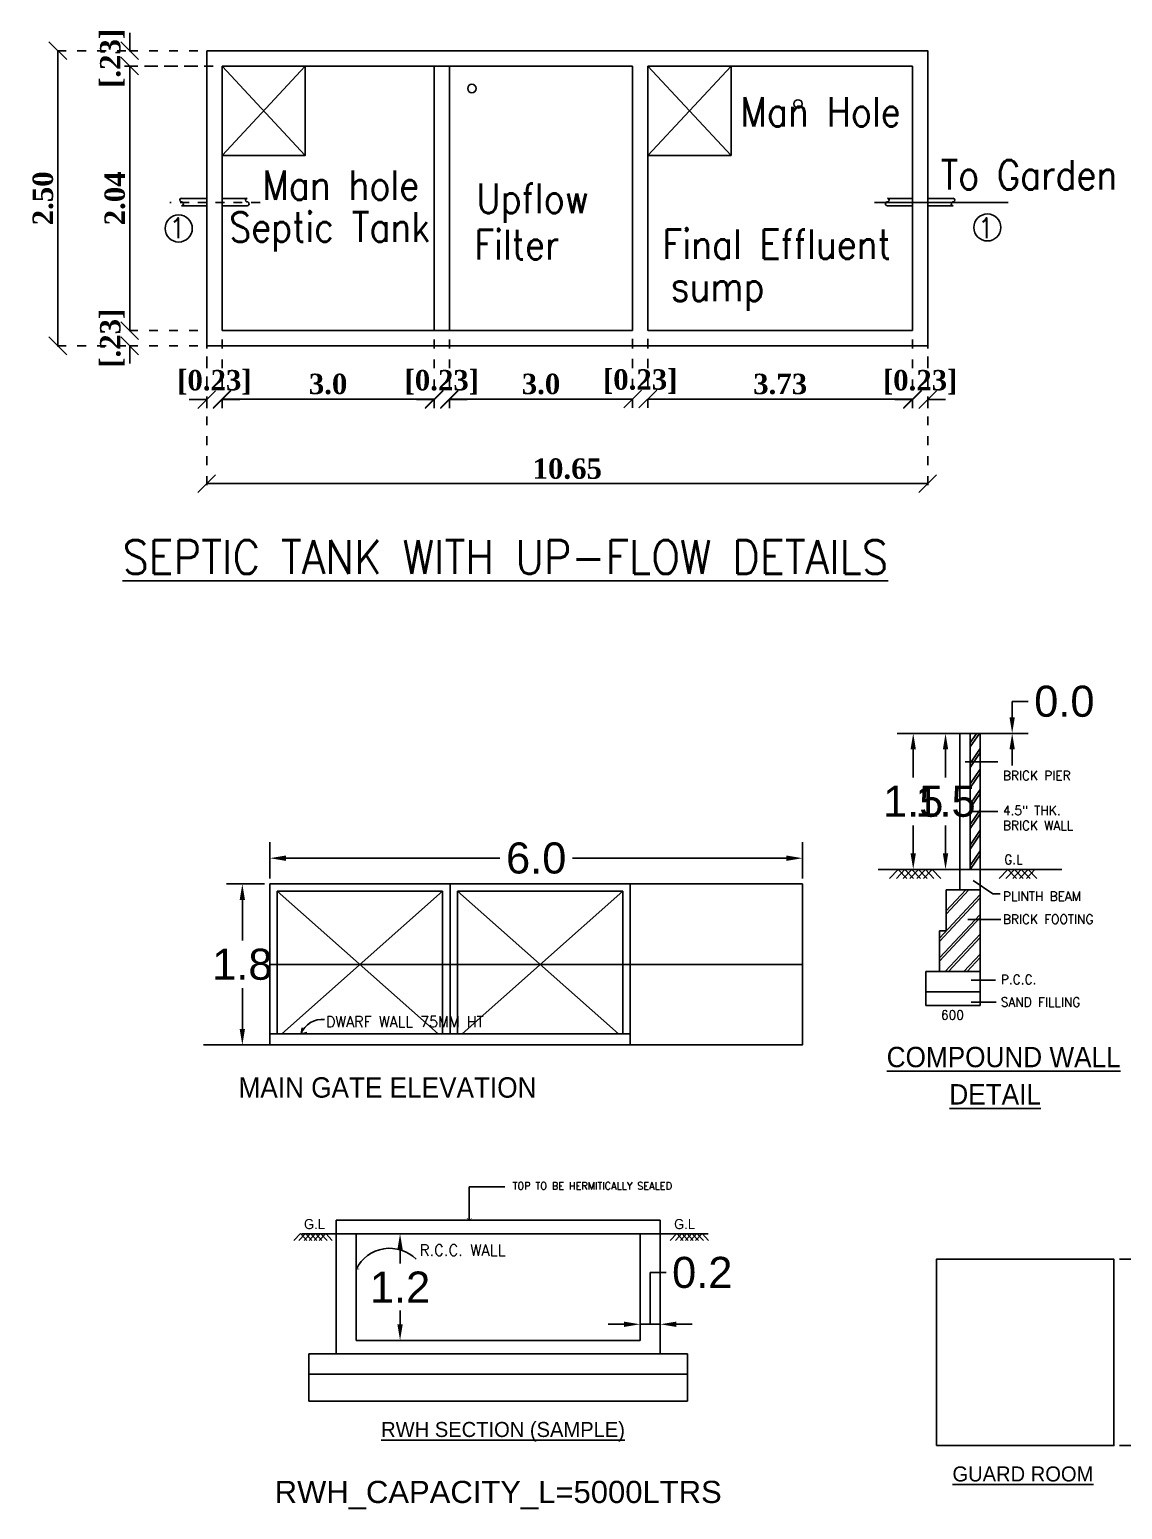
# Model space of a CAD drawing. Header units: metres. Extents: x 531 to 643, y 168 to 255.
# Drawn here: x 574.01 to 586.32, y 168.71 to 185.38 of the extents above; entities that cross this region are included whole.
import ezdxf

# ---------------------------------------------------------------- set-up
doc = ezdxf.new("R2010")
doc.units = ezdxf.units.M
doc.linetypes.add('DASHDOTX2', pattern=[2, 1, -0.5, 0, -0.5])
doc.linetypes.add('DOT2', pattern=[0.125, 0, -0.125])
for name, color, linetype in [('COMPOUNDWALL', 58, 'Continuous'), ('DETAIL', 4, 'Continuous'), ('DIM', 41, 'Continuous'), ('ED', 30, 'Continuous'), ('FURN', 35, 'Continuous'), ('GUARD_ROOM', 2, 'Continuous'), ('MAIN_GATE', 57, 'Continuous'), ('RWH', 130, 'Continuous'), ('SEPTIC_TANK', 146, 'Continuous'), ('TE', 7, 'Continuous'), ('TEXT', 4, 'Continuous'), ('WAL', 1, 'Continuous'), ('WALL', 125, 'Continuous'), ('WIN', 8, 'Continuous')]:
    doc.layers.add(name, color=color, linetype=linetype)
doc.styles.add('RomanS', font='romans.shx')
doc.styles.get("Standard").update_dxf_attribs({"font": 'arial.ttf', "height": 0.35})
doc.styles.add('style1', font='timesbd.ttf', dxfattribs={"height": 0.23})
doc.styles.add('T', font='ROMI____.pfb', dxfattribs={"width": 1.2, "height": 24})
doc.styles.add('T1', font='ROMANS.shx', dxfattribs={"width": 0.96, "height": 4})
doc.styles.add('UATEXT', font='GOTHIC.TTF')
doc.dimstyles.new('main dim', dxfattribs={"dimtxt": 0.15, "dimasz": 0.12, "dimexe": 0.1, "dimexo": 0.1, "dimgap": 0.05, "dimtad": 1, "dimzin": 3, "dimdsep": 46, "dimtxsty": 'style1', "dimblk": 'OBLIQUE', "dimcen": 0.125, "dimclrd": 8, "dimclre": 8, "dimclrt": 7, "dimadec": 0, "dimazin": 0, "dimtfac": 0.8, "dimtix": 1, "dimtofl": 0, "dimtmove": 2, "dimatfit": 0, "dimfxl": 0, "dimtolj": 1, "dimtzin": 0, "dimarcsym": 0})
doc.dimstyles.get("Standard").update_dxf_attribs({"dimtxt": 0.18, "dimasz": 0.18, "dimexe": 0.18, "dimexo": 0.0625, "dimgap": 0.09, "dimtad": 0, "dimtih": 1, "dimtoh": 1, "dimdec": 1, "dimzin": 0, "dimdsep": 46, "dimtxsty": 'Standard', "dimcen": 0.09, "dimadec": 0, "dimazin": 0, "dimtfac": 1, "dimtdec": 1, "dimtofl": 0, "dimtmove": 0, "dimatfit": 3, "dimfxl": 0, "dimtolj": 1, "dimtzin": 0, "dimarcsym": 0})

# ---------------------------------------------------------------- blocks, each defined once
blk = doc.blocks.new('_Oblique')
at = {"color": 0, "linetype": 'ByBlock', "lineweight": -2}
blk.add_line((-0.5, -0.5), (0.5, 0.5), dxfattribs=at)
blk = doc.blocks.new('*D100')
at = {"color": 8, "linetype": 'DOT2', "lineweight": -2}
for p, q in [((576.008, 182.149), (576.008, 180.166)), ((584.132, 182.149), (584.132, 180.166))]:
    blk.add_line(p, q, dxfattribs=at)
at = {"color": 8, "lineweight": -2}
blk.add_line((576.008, 180.266), (584.132, 180.266), dxfattribs=at)
at = {"layer": 'Defpoints', "color": 0}
for p in [(576.008, 182.249), (584.132, 182.249), (584.132, 180.266)]:
    blk.add_point(p, dxfattribs=at)
at = {"color": 8, "lineweight": -2, "xscale": 0.2, "yscale": 0.2, "zscale": 0.2, "rotation": 180}
blk.add_blockref('_Oblique', (576.008, 180.266), dxfattribs=at)
at = {"color": 8, "lineweight": -2, "xscale": 0.2, "yscale": 0.2, "zscale": 0.2}
blk.add_blockref('_Oblique', (584.132, 180.266), dxfattribs=at)
at = {"color": 7, "lineweight": 25, "insert": (580.07, 180.433), "char_height": 0.23, "attachment_point": 5, "style": 'style1'}
blk.add_mtext('\\A1;10.65', dxfattribs=at)
blk = doc.blocks.new('*D101')
at = {"color": 8, "linetype": 'DOT2', "lineweight": -2}
for p, q in [((576.008, 181.89), (576.008, 181.112)), ((576.18, 181.89), (576.18, 181.112))]:
    blk.add_line(p, q, dxfattribs=at)
at = {"color": 8, "lineweight": -2}
for p, q in [((576.008, 181.212), (575.808, 181.212)), ((576.18, 181.212), (576.38, 181.212))]:
    blk.add_line(p, q, dxfattribs=at)
at = {"layer": 'Defpoints', "color": 0}
for p in [(576.008, 181.99), (576.18, 181.99), (576.008, 181.212)]:
    blk.add_point(p, dxfattribs=at)
at = {"color": 8, "lineweight": -2, "xscale": 0.2, "yscale": 0.2, "zscale": 0.2}
blk.add_blockref('_Oblique', (576.008, 181.212), dxfattribs=at)
at = {"color": 8, "lineweight": -2, "xscale": 0.2, "yscale": 0.2, "zscale": 0.2, "rotation": 180}
blk.add_blockref('_Oblique', (576.18, 181.212), dxfattribs=at)
at = {"color": 7, "lineweight": 25, "insert": (576.094, 181.408), "char_height": 0.23, "attachment_point": 5, "style": 'style1'}
blk.add_mtext('\\A1;[0.23]', dxfattribs=at)
blk = doc.blocks.new('*D102')
at = {"color": 8, "linetype": 'DOT2', "lineweight": -2}
for p, q in [((576.18, 181.89), (576.18, 181.119)), ((578.57, 181.89), (578.57, 181.119))]:
    blk.add_line(p, q, dxfattribs=at)
at = {"color": 8, "lineweight": -2}
blk.add_line((576.18, 181.219), (578.57, 181.219), dxfattribs=at)
at = {"layer": 'Defpoints', "color": 0}
for p in [(576.18, 181.99), (578.57, 181.99), (578.57, 181.219)]:
    blk.add_point(p, dxfattribs=at)
at = {"color": 8, "lineweight": -2, "xscale": 0.2, "yscale": 0.2, "zscale": 0.2, "rotation": 180}
blk.add_blockref('_Oblique', (576.18, 181.219), dxfattribs=at)
at = {"color": 8, "lineweight": -2, "xscale": 0.2, "yscale": 0.2, "zscale": 0.2}
blk.add_blockref('_Oblique', (578.57, 181.219), dxfattribs=at)
at = {"color": 7, "lineweight": 25, "insert": (577.375, 181.387), "char_height": 0.23, "attachment_point": 5, "style": 'style1'}
blk.add_mtext('\\A1;3.0', dxfattribs=at)
blk = doc.blocks.new('*D103')
at = {"color": 8, "linetype": 'DOT2', "lineweight": -2}
for p, q in [((578.742, 181.89), (578.742, 181.119)), ((580.806, 181.89), (580.806, 181.119))]:
    blk.add_line(p, q, dxfattribs=at)
at = {"color": 8, "lineweight": -2}
blk.add_line((578.742, 181.219), (580.806, 181.219), dxfattribs=at)
at = {"layer": 'Defpoints', "color": 0}
for p in [(578.742, 181.99), (580.806, 181.99), (580.806, 181.219)]:
    blk.add_point(p, dxfattribs=at)
at = {"color": 8, "lineweight": -2, "xscale": 0.2, "yscale": 0.2, "zscale": 0.2, "rotation": 180}
blk.add_blockref('_Oblique', (578.742, 181.219), dxfattribs=at)
at = {"color": 8, "lineweight": -2, "xscale": 0.2, "yscale": 0.2, "zscale": 0.2}
blk.add_blockref('_Oblique', (580.806, 181.219), dxfattribs=at)
at = {"color": 7, "lineweight": 25, "insert": (579.774, 181.387), "char_height": 0.23, "attachment_point": 5, "style": 'style1'}
blk.add_mtext('\\A1;3.0', dxfattribs=at)
blk = doc.blocks.new('*D104')
at = {"color": 8, "linetype": 'DOT2', "lineweight": -2}
for p, q in [((580.978, 181.89), (580.978, 181.119)), ((583.96, 181.89), (583.96, 181.119))]:
    blk.add_line(p, q, dxfattribs=at)
at = {"color": 8, "lineweight": -2}
blk.add_line((580.978, 181.219), (583.96, 181.219), dxfattribs=at)
at = {"layer": 'Defpoints', "color": 0}
for p in [(580.978, 181.99), (583.96, 181.99), (583.96, 181.219)]:
    blk.add_point(p, dxfattribs=at)
at = {"color": 8, "lineweight": -2, "xscale": 0.2, "yscale": 0.2, "zscale": 0.2, "rotation": 180}
blk.add_blockref('_Oblique', (580.978, 181.219), dxfattribs=at)
at = {"color": 8, "lineweight": -2, "xscale": 0.2, "yscale": 0.2, "zscale": 0.2}
blk.add_blockref('_Oblique', (583.96, 181.219), dxfattribs=at)
at = {"color": 7, "lineweight": 25, "insert": (582.469, 181.387), "char_height": 0.23, "attachment_point": 5, "style": 'style1'}
blk.add_mtext('\\A1;3.73', dxfattribs=at)
blk = doc.blocks.new('*D105')
at = {"color": 8, "lineweight": -2}
for p, q in [((575.14, 181.99), (575.14, 182.19)), ((575.14, 181.818), (575.14, 181.618))]:
    blk.add_line(p, q, dxfattribs=at)
at = {"color": 8, "linetype": 'DOT2', "lineweight": -2}
for p, q in [((575.908, 181.99), (575.04, 181.99)), ((575.908, 181.818), (575.04, 181.818))]:
    blk.add_line(p, q, dxfattribs=at)
at = {"layer": 'Defpoints', "color": 0}
for p in [(575.14, 181.99), (576.008, 181.99), (576.008, 181.818)]:
    blk.add_point(p, dxfattribs=at)
at = {"color": 8, "lineweight": -2, "xscale": 0.2, "yscale": 0.2, "zscale": 0.2}
for p, rotation in [((575.14, 181.99), 270), ((575.14, 181.818), 90)]:
    blk.add_blockref('_Oblique', p, dxfattribs=dict(at, rotation=rotation))
at = {"color": 7, "lineweight": 25, "insert": (574.944, 181.904), "char_height": 0.23, "attachment_point": 5, "rotation": 90, "style": 'style1'}
blk.add_mtext('\\A1;[.23]', dxfattribs=at)
blk = doc.blocks.new('*D106')
at = {"color": 8, "linetype": 'DOT2', "lineweight": -2}
for p, q in [((576.08, 184.971), (575.04, 184.971)), ((575.908, 181.99), (575.04, 181.99))]:
    blk.add_line(p, q, dxfattribs=at)
at = {"color": 8, "lineweight": -2}
blk.add_line((575.14, 181.99), (575.14, 184.971), dxfattribs=at)
at = {"layer": 'Defpoints', "color": 0}
for p in [(575.14, 184.971), (576.18, 184.971), (576.008, 181.99)]:
    blk.add_point(p, dxfattribs=at)
at = {"color": 8, "lineweight": -2, "xscale": 0.2, "yscale": 0.2, "zscale": 0.2}
for p, rotation in [((575.14, 184.971), 90), ((575.14, 181.99), 270)]:
    blk.add_blockref('_Oblique', p, dxfattribs=dict(at, rotation=rotation))
at = {"color": 7, "lineweight": 25, "insert": (574.973, 183.48), "char_height": 0.23, "attachment_point": 5, "rotation": 90, "style": 'style1'}
blk.add_mtext('\\A1;2.04', dxfattribs=at)
blk = doc.blocks.new('*D107')
at = {"color": 8, "linetype": 'DOT2', "lineweight": -2}
for p, q in [((575.098, 185.143), (574.23, 185.143)), ((575.098, 181.818), (574.23, 181.818))]:
    blk.add_line(p, q, dxfattribs=at)
at = {"color": 8, "lineweight": -2}
blk.add_line((574.33, 181.818), (574.33, 185.143), dxfattribs=at)
at = {"layer": 'Defpoints', "color": 0}
for p in [(574.33, 185.143), (575.198, 185.143), (575.198, 181.818)]:
    blk.add_point(p, dxfattribs=at)
at = {"color": 8, "lineweight": -2, "xscale": 0.2, "yscale": 0.2, "zscale": 0.2}
for p, rotation in [((574.33, 185.143), 90), ((574.33, 181.818), 270)]:
    blk.add_blockref('_Oblique', p, dxfattribs=dict(at, rotation=rotation))
at = {"color": 7, "lineweight": 25, "insert": (574.163, 183.48), "char_height": 0.23, "attachment_point": 5, "rotation": 90, "style": 'style1'}
blk.add_mtext('\\A1;2.50', dxfattribs=at)
blk = doc.blocks.new('*D108')
at = {"color": 8, "linetype": 'DOT2', "lineweight": -2}
for p, q in [((578.57, 181.89), (578.57, 181.112)), ((578.742, 181.89), (578.742, 181.112))]:
    blk.add_line(p, q, dxfattribs=at)
at = {"color": 8, "lineweight": -2}
for p, q in [((578.57, 181.212), (578.37, 181.212)), ((578.742, 181.212), (578.942, 181.212))]:
    blk.add_line(p, q, dxfattribs=at)
at = {"layer": 'Defpoints', "color": 0}
for p in [(578.57, 181.99), (578.742, 181.99), (578.57, 181.212)]:
    blk.add_point(p, dxfattribs=at)
at = {"color": 8, "lineweight": -2, "xscale": 0.2, "yscale": 0.2, "zscale": 0.2}
blk.add_blockref('_Oblique', (578.57, 181.212), dxfattribs=at)
at = {"color": 8, "lineweight": -2, "xscale": 0.2, "yscale": 0.2, "zscale": 0.2, "rotation": 180}
blk.add_blockref('_Oblique', (578.742, 181.212), dxfattribs=at)
at = {"color": 7, "lineweight": 25, "insert": (578.656, 181.408), "char_height": 0.23, "attachment_point": 5, "style": 'style1'}
blk.add_mtext('\\A1;[0.23]', dxfattribs=at)
blk = doc.blocks.new('*D109')
at = {"color": 8, "linetype": 'DOT2', "lineweight": -2}
for p, q in [((580.806, 181.897), (580.806, 181.119)), ((580.978, 181.897), (580.978, 181.119))]:
    blk.add_line(p, q, dxfattribs=at)
at = {"color": 8, "lineweight": -2}
for p, q in [((580.806, 181.219), (580.606, 181.219)), ((580.978, 181.219), (581.178, 181.219))]:
    blk.add_line(p, q, dxfattribs=at)
at = {"layer": 'Defpoints', "color": 0}
for p in [(580.806, 181.997), (580.978, 181.997), (580.806, 181.219)]:
    blk.add_point(p, dxfattribs=at)
at = {"color": 8, "lineweight": -2, "xscale": 0.2, "yscale": 0.2, "zscale": 0.2}
blk.add_blockref('_Oblique', (580.806, 181.219), dxfattribs=at)
at = {"color": 8, "lineweight": -2, "xscale": 0.2, "yscale": 0.2, "zscale": 0.2, "rotation": 180}
blk.add_blockref('_Oblique', (580.978, 181.219), dxfattribs=at)
at = {"color": 7, "lineweight": 25, "insert": (580.892, 181.416), "char_height": 0.23, "attachment_point": 5, "style": 'style1'}
blk.add_mtext('\\A1;[0.23]', dxfattribs=at)
blk = doc.blocks.new('*D110')
at = {"color": 8, "linetype": 'DOT2', "lineweight": -2}
for p, q in [((583.96, 181.89), (583.96, 181.112)), ((584.132, 181.89), (584.132, 181.112))]:
    blk.add_line(p, q, dxfattribs=at)
at = {"color": 8, "lineweight": -2}
for p, q in [((583.96, 181.212), (583.76, 181.212)), ((584.132, 181.212), (584.332, 181.212))]:
    blk.add_line(p, q, dxfattribs=at)
at = {"layer": 'Defpoints', "color": 0}
for p in [(583.96, 181.99), (584.132, 181.99), (583.96, 181.212)]:
    blk.add_point(p, dxfattribs=at)
at = {"color": 8, "lineweight": -2, "xscale": 0.2, "yscale": 0.2, "zscale": 0.2}
blk.add_blockref('_Oblique', (583.96, 181.212), dxfattribs=at)
at = {"color": 8, "lineweight": -2, "xscale": 0.2, "yscale": 0.2, "zscale": 0.2, "rotation": 180}
blk.add_blockref('_Oblique', (584.132, 181.212), dxfattribs=at)
at = {"color": 7, "lineweight": 25, "insert": (584.046, 181.408), "char_height": 0.23, "attachment_point": 5, "style": 'style1'}
blk.add_mtext('\\A1;[0.23]', dxfattribs=at)
blk = doc.blocks.new('*D111')
at = {"color": 8, "lineweight": -2}
for p, q in [((575.14, 185.143), (575.14, 185.343)), ((575.14, 184.971), (575.14, 184.771))]:
    blk.add_line(p, q, dxfattribs=at)
at = {"color": 8, "linetype": 'DOT2', "lineweight": -2}
for p, q in [((575.908, 185.143), (575.04, 185.143)), ((575.908, 184.971), (575.04, 184.971))]:
    blk.add_line(p, q, dxfattribs=at)
at = {"layer": 'Defpoints', "color": 0}
for p in [(575.14, 185.143), (576.008, 185.143), (576.008, 184.971)]:
    blk.add_point(p, dxfattribs=at)
at = {"color": 8, "lineweight": -2, "xscale": 0.2, "yscale": 0.2, "zscale": 0.2}
for p, rotation in [((575.14, 185.143), 270), ((575.14, 184.971), 90)]:
    blk.add_blockref('_Oblique', p, dxfattribs=dict(at, rotation=rotation))
at = {"color": 7, "lineweight": 25, "insert": (574.944, 185.057), "char_height": 0.23, "attachment_point": 5, "rotation": 90, "style": 'style1'}
blk.add_mtext('\\A1;[.23]', dxfattribs=at)
blk = doc.blocks.new('*D92')
at = {"layer": 'COMPOUNDWALL', "color": 0, "lineweight": -2}
for p, q in [((584.545, 177.452), (584.152, 177.452)), ((584.332, 177.272), (584.332, 176.954)), ((584.332, 176.099), (584.332, 176.416)), ((584.545, 175.919), (584.152, 175.919))]:
    blk.add_line(p, q, dxfattribs=at)
at = {"layer": 'COMPOUNDWALL', "color": 0}
for points in [[(584.302, 177.272), (584.362, 177.272), (584.332, 177.452)], [(584.302, 176.099), (584.362, 176.099), (584.332, 175.919)]]:
    blk.add_solid(points, dxfattribs=at)
at = {"layer": 'Defpoints', "color": 0}
for p in [(584.332, 177.452), (584.608, 177.452), (584.608, 175.919)]:
    blk.add_point(p, dxfattribs=at)
at = {"layer": 'COMPOUNDWALL', "color": 0, "insert": (584.332, 176.685), "char_height": 0.35, "attachment_point": 5}
blk.add_mtext('\\A1;1.5', dxfattribs=at)
blk = doc.blocks.new('*D93')
at = {"layer": 'COMPOUNDWALL', "color": 0, "lineweight": -2}
for p, q in [((584.545, 177.452), (583.788, 177.452)), ((583.968, 177.272), (583.968, 176.954)), ((583.968, 176.099), (583.968, 176.416)), ((584.545, 175.919), (583.788, 175.919))]:
    blk.add_line(p, q, dxfattribs=at)
at = {"layer": 'COMPOUNDWALL', "color": 0}
for points in [[(583.938, 177.272), (583.998, 177.272), (583.968, 177.452)], [(583.938, 176.099), (583.998, 176.099), (583.968, 175.919)]]:
    blk.add_solid(points, dxfattribs=at)
at = {"layer": 'Defpoints', "color": 0}
for p in [(584.608, 177.452), (583.968, 175.919), (584.608, 175.919)]:
    blk.add_point(p, dxfattribs=at)
at = {"layer": 'COMPOUNDWALL', "color": 0, "insert": (583.968, 176.685), "char_height": 0.35, "attachment_point": 5}
blk.add_mtext('\\A1;1.5', dxfattribs=at)
blk = doc.blocks.new('*D94')
at = {"layer": 'COMPOUNDWALL', "color": 0, "lineweight": -2}
for p, q in [((585.083, 177.632), (585.083, 177.812)), ((585.083, 177.812), (585.263, 177.812)), ((584.67, 177.452), (585.263, 177.452)), ((584.67, 177.452), (585.263, 177.452)), ((585.083, 177.272), (585.083, 177.092))]:
    blk.add_line(p, q, dxfattribs=at)
at = {"layer": 'COMPOUNDWALL', "color": 0}
for points in [[(585.053, 177.632), (585.113, 177.632), (585.083, 177.452)], [(585.053, 177.272), (585.113, 177.272), (585.083, 177.452)]]:
    blk.add_solid(points, dxfattribs=at)
at = {"layer": 'Defpoints', "color": 0}
for p in [(584.608, 177.452), (584.608, 177.452), (585.083, 177.452)]:
    blk.add_point(p, dxfattribs=at)
at = {"layer": 'COMPOUNDWALL', "color": 0, "insert": (585.671, 177.812), "char_height": 0.35, "attachment_point": 5}
blk.add_mtext('\\A1;0.0', dxfattribs=at)
blk = doc.blocks.new('*D95')
at = {"layer": 'Defpoints', "color": 0}
for p in [(586.23, 171.528), (586.23, 169.428), (586.761, 169.428)]:
    blk.add_point(p, dxfattribs=at)
at = {"layer": 'GUARD_ROOM', "color": 0, "lineweight": -2}
for p, q in [((586.293, 171.528), (586.941, 171.528)), ((586.761, 171.348), (586.761, 170.744)), ((586.761, 169.608), (586.761, 170.212)), ((586.293, 169.428), (586.941, 169.428))]:
    blk.add_line(p, q, dxfattribs=at)
at = {"layer": 'GUARD_ROOM', "color": 0}
for points in [[(586.731, 171.348), (586.791, 171.348), (586.761, 171.528)], [(586.731, 169.608), (586.791, 169.608), (586.761, 169.428)]]:
    blk.add_solid(points, dxfattribs=at)
at = {"layer": 'GUARD_ROOM', "color": 0, "insert": (586.761, 170.478), "char_height": 0.35, "attachment_point": 5}
blk.add_mtext('\\A1;2.1', dxfattribs=at)
blk = doc.blocks.new('*D96')
at = {"layer": 'Defpoints', "color": 0}
for p in [(576.409, 175.756), (576.72, 175.756), (576.72, 173.942)]:
    blk.add_point(p, dxfattribs=at)
at = {"layer": 'MAIN_GATE', "color": 0, "lineweight": -2}
for p, q in [((576.657, 175.756), (576.229, 175.756)), ((576.409, 175.576), (576.409, 175.118)), ((576.409, 174.122), (576.409, 174.58)), ((576.657, 173.942), (576.229, 173.942))]:
    blk.add_line(p, q, dxfattribs=at)
at = {"layer": 'MAIN_GATE', "color": 0}
for points in [[(576.379, 175.576), (576.439, 175.576), (576.409, 175.756)], [(576.379, 174.122), (576.439, 174.122), (576.409, 173.942)]]:
    blk.add_solid(points, dxfattribs=at)
at = {"layer": 'MAIN_GATE', "color": 0, "insert": (576.409, 174.849), "char_height": 0.35, "attachment_point": 5}
blk.add_mtext('\\A1;1.8', dxfattribs=at)
blk = doc.blocks.new('*D97')
at = {"layer": 'Defpoints', "color": 0}
for p in [(582.72, 176.046), (576.72, 175.756), (582.72, 175.756)]:
    blk.add_point(p, dxfattribs=at)
at = {"layer": 'MAIN_GATE', "color": 0, "lineweight": -2}
for p, q in [((576.72, 175.819), (576.72, 176.226)), ((582.72, 175.819), (582.72, 176.226)), ((576.9, 176.046), (579.311, 176.046)), ((582.54, 176.046), (580.129, 176.046))]:
    blk.add_line(p, q, dxfattribs=at)
at = {"layer": 'MAIN_GATE', "color": 0}
for points in [[(576.9, 176.076), (576.9, 176.016), (576.72, 176.046)], [(582.54, 176.076), (582.54, 176.016), (582.72, 176.046)]]:
    blk.add_solid(points, dxfattribs=at)
at = {"layer": 'MAIN_GATE', "color": 0, "insert": (579.72, 176.046), "char_height": 0.35, "attachment_point": 5}
blk.add_mtext('\\A1;6.0', dxfattribs=at)
blk = doc.blocks.new('ARROW2')
at = {"layer": 'FURN'}
for points in [[(0, 0, 0, 1.41, 0), (-4, 4, 1.41, 1.41, 0)], [(0, 0, 0, 1.41, 0), (4, 4, 1.41, 1.41, 0)]]:
    blk.add_lwpolyline(points, format="xyseb", dxfattribs=at)
blk = doc.blocks.new('*D98')
at = {"layer": 'Defpoints', "color": 0}
for p in [(581.118, 170.795), (580.89, 170.614), (581.118, 170.614)]:
    blk.add_point(p, dxfattribs=at)
at = {"layer": 'ED', "color": 0, "lineweight": -2}
for p, q in [((581.004, 170.795), (581.004, 171.377)), ((581.004, 171.377), (581.184, 171.377)), ((580.89, 170.677), (580.89, 170.975)), ((581.118, 170.677), (581.118, 170.975)), ((580.71, 170.795), (580.53, 170.795)), ((580.89, 170.795), (581.118, 170.795)), ((581.298, 170.795), (581.478, 170.795))]:
    blk.add_line(p, q, dxfattribs=at)
at = {"layer": 'ED', "color": 0}
for points in [[(580.71, 170.825), (580.71, 170.765), (580.89, 170.795)], [(581.298, 170.825), (581.298, 170.765), (581.118, 170.795)]]:
    blk.add_solid(points, dxfattribs=at)
at = {"layer": 'ED', "color": 0, "insert": (581.591, 171.377), "char_height": 0.35, "attachment_point": 5}
blk.add_mtext('\\A1;0.2', dxfattribs=at)
blk = doc.blocks.new('*D99')
at = {"layer": 'Defpoints', "color": 0}
for p in [(577.693, 171.814), (578.186, 171.814), (577.693, 170.614)]:
    blk.add_point(p, dxfattribs=at)
at = {"layer": 'RWH', "color": 0, "lineweight": -2}
for p, q in [((577.756, 171.814), (578.366, 171.814)), ((578.186, 171.634), (578.186, 171.48)), ((578.186, 170.794), (578.186, 170.949)), ((577.756, 170.614), (578.366, 170.614))]:
    blk.add_line(p, q, dxfattribs=at)
at = {"layer": 'RWH', "color": 0}
for points in [[(578.156, 171.634), (578.216, 171.634), (578.186, 171.814)], [(578.156, 170.794), (578.216, 170.794), (578.186, 170.614)]]:
    blk.add_solid(points, dxfattribs=at)
at = {"layer": 'RWH', "color": 0, "insert": (578.186, 171.214), "char_height": 0.35, "attachment_point": 5}
blk.add_mtext('\\A1;1.2', dxfattribs=at)

msp = doc.modelspace()

# ---------------------------------------------------------------- linework, layer by layer
at = {"linetype": 'ByBlock'}
msp.add_line((576.72, 174.849), (582.72, 174.849), dxfattribs=at)
msp.add_lwpolyline([(584.23, 169.428), (586.23, 169.428), (586.23, 171.528), (584.23, 171.528)], close=True)
at = {"layer": 'Defpoints', "color": 0, "linetype": 'ByBlock'}
for p in [(578.055, 171.814), (578.055, 170.614)]:
    msp.add_point(p, dxfattribs=at)
at = {"layer": 'DIM'}
for p, q in [((584.493, 177.452), (584.493, 175.919)), ((584.608, 177.452), (584.493, 177.452)), ((584.608, 177.299), (584.713, 177.452)), ((584.608, 177.344), (584.682, 177.452)), ((584.608, 177.114), (584.723, 177.28)), ((584.608, 177.069), (584.723, 177.235)), ((584.552, 177.13), (584.923, 177.13)), ((584.608, 176.884), (584.723, 177.05)), ((584.608, 176.839), (584.723, 177.005)), ((584.608, 176.654), (584.723, 176.82)), ((584.608, 176.609), (584.723, 176.775)), ((584.608, 176.424), (584.723, 176.59)), ((584.641, 176.572), (584.923, 176.572)), ((584.608, 176.379), (584.723, 176.545)), ((584.608, 176.194), (584.723, 176.36)), ((584.608, 176.149), (584.723, 176.315)), ((584.608, 175.964), (584.723, 176.13)), ((584.608, 175.919), (584.723, 176.085)), ((583.701, 175.816), (583.799, 175.919)), ((583.778, 175.816), (583.875, 175.919)), ((583.896, 175.816), (583.799, 175.919)), ((583.855, 175.816), (583.952, 175.919)), ((583.972, 175.816), (583.875, 175.919)), ((583.931, 175.816), (584.029, 175.919)), ((584.049, 175.816), (583.952, 175.919)), ((584.008, 175.816), (584.105, 175.919)), ((584.126, 175.816), (584.029, 175.919)), ((584.085, 175.816), (584.182, 175.919)), ((584.202, 175.816), (584.105, 175.919)), ((584.279, 175.816), (584.182, 175.919)), ((584.936, 175.816), (585.033, 175.919)), ((585.013, 175.816), (585.11, 175.919)), ((585.13, 175.816), (585.033, 175.919)), ((585.089, 175.816), (585.186, 175.919)), ((585.207, 175.816), (585.11, 175.919)), ((585.166, 175.816), (585.263, 175.919)), ((585.284, 175.816), (585.186, 175.919)), ((585.243, 175.816), (585.34, 175.919)), ((585.36, 175.816), (585.263, 175.919)), ((584.645, 175.794), (584.864, 175.643)), ((584.263, 175.146), (584.723, 175.637)), ((584.263, 175.109), (584.723, 175.6)), ((584.339, 175.415), (584.595, 175.689)), ((584.339, 175.453), (584.56, 175.689)), ((584.864, 175.643), (584.946, 175.643)), ((584.263, 174.922), (584.723, 175.413)), ((584.263, 174.885), (584.723, 175.376)), ((584.585, 175.357), (584.954, 175.357)), ((584.329, 174.769), (584.723, 175.189)), ((584.364, 174.769), (584.723, 175.152)), ((584.539, 174.769), (584.723, 174.965)), ((584.574, 174.769), (584.723, 174.927)), ((584.622, 174.671), (584.894, 174.671)), ((584.622, 174.423), (584.901, 174.423)), ((577.07, 174.067), (577.082, 174.134)), ((577.07, 174.067), (577.137, 174.083))]:
    msp.add_line(p, q, dxfattribs=at)
msp.add_arc((577.307, 173.976), 0.254, 83.3549, 159.0119, dxfattribs=at)
at = {"layer": 'FURN'}
for p, q in [((578.966, 172.343), (579.368, 172.343)), ((578.966, 171.964), (578.966, 172.343))]:
    msp.add_line(p, q, dxfattribs=at)
msp.add_arc((578.07, 171.231), 0.42, 44.8365, 153.6958, dxfattribs=at)
at = {"layer": 'MAIN_GATE'}
msp.add_lwpolyline([(576.72, 173.942), (582.72, 173.942), (582.72, 175.756), (576.72, 175.756)], close=True, dxfattribs=at)
at = {"layer": 'SEPTIC_TANK', "linetype": 'ByBlock', "lineweight": 25}
msp.add_lwpolyline([(576.008, 185.143), (584.132, 185.143), (584.132, 181.818), (576.008, 181.818)], close=True, dxfattribs=at)
at = {"layer": 'WAL', "color": 12}
for p, q in [((576.99, 171.74), (577.063, 171.816)), ((577.047, 171.74), (577.12, 171.816)), ((577.135, 171.74), (577.063, 171.816)), ((577.105, 171.74), (577.177, 171.816)), ((577.192, 171.74), (577.12, 171.816)), ((577.162, 171.74), (577.234, 171.816)), ((577.249, 171.74), (577.177, 171.816)), ((577.219, 171.74), (577.291, 171.816)), ((577.276, 171.74), (577.348, 171.816)), ((577.363, 171.74), (577.291, 171.816)), ((581.231, 171.74), (581.303, 171.816)), ((581.288, 171.74), (581.36, 171.816)), ((581.375, 171.74), (581.303, 171.816)), ((581.345, 171.74), (581.417, 171.816)), ((581.432, 171.74), (581.36, 171.816)), ((581.402, 171.74), (581.474, 171.816)), ((581.49, 171.74), (581.417, 171.816)), ((581.459, 171.74), (581.531, 171.816)), ((581.547, 171.74), (581.474, 171.816)), ((581.516, 171.74), (581.589, 171.816)), ((581.604, 171.74), (581.531, 171.816)), ((581.661, 171.74), (581.589, 171.816))]:
    msp.add_line(p, q, dxfattribs=at)
at = {"layer": 'WAL', "color": 7}
for p, q in [((577.617, 171.814), (577.08, 171.814)), ((580.966, 171.814), (581.658, 171.814))]:
    msp.add_line(p, q, dxfattribs=at)
at = {"layer": 'WAL', "color": 1}
for p, q in [((577.306, 171.74), (577.234, 171.816)), ((577.421, 171.74), (577.348, 171.816))]:
    msp.add_line(p, q, dxfattribs=at)
at = {"layer": 'WALL', "lineweight": 25}
for p, q in [((584.132, 185.143), (576.008, 185.143)), ((576.008, 185.143), (576.008, 181.818)), ((584.132, 181.818), (584.132, 185.143)), ((578.57, 184.971), (576.18, 184.971)), ((576.18, 184.971), (576.18, 181.99)), ((578.57, 184.971), (578.742, 184.971)), ((578.57, 184.971), (578.57, 181.99)), ((578.57, 184.971), (578.57, 181.99)), ((578.57, 184.971), (578.57, 181.99)), ((580.806, 184.971), (578.742, 184.971)), ((578.742, 184.971), (578.742, 181.99)), ((578.742, 184.971), (578.742, 181.99)), ((578.742, 184.971), (578.742, 181.99)), ((580.806, 181.99), (580.806, 184.971)), ((580.806, 181.99), (580.806, 184.971)), ((580.978, 181.99), (580.978, 184.971)), ((580.978, 181.99), (580.978, 184.971)), ((583.96, 184.971), (580.978, 184.971)), ((583.96, 181.99), (583.96, 184.971)), ((576.18, 181.99), (578.57, 181.99)), ((578.742, 181.99), (578.57, 181.99)), ((578.742, 181.99), (580.806, 181.99)), ((580.978, 181.99), (583.96, 181.99)), ((576.008, 181.818), (584.132, 181.818))]:
    msp.add_line(p, q, dxfattribs=at)
at = {"layer": 'WALL'}
for p, q in [((584.608, 177.452), (584.608, 175.919)), ((584.723, 177.452), (584.608, 177.452)), ((584.723, 175.919), (584.723, 177.452)), ((584.493, 175.919), (583.573, 175.919)), ((584.723, 175.919), (584.493, 175.919)), ((584.493, 175.919), (584.493, 175.689)), ((584.723, 175.689), (584.723, 175.919)), ((584.723, 175.919), (585.643, 175.919)), ((584.723, 175.689), (584.339, 175.689)), ((584.339, 175.689), (584.339, 175.229)), ((584.723, 175.229), (584.723, 175.689)), ((584.339, 175.229), (584.263, 175.229)), ((584.263, 175.229), (584.263, 174.769)), ((584.723, 174.769), (584.723, 175.229)), ((584.723, 174.769), (584.109, 174.769)), ((584.109, 174.769), (584.109, 174.385)), ((584.723, 174.385), (584.723, 174.769)), ((584.723, 174.539), (584.109, 174.539)), ((584.109, 174.385), (584.723, 174.385)), ((577.465, 171.814), (577.465, 171.967)), ((577.465, 171.967), (580.89, 171.967)), ((580.89, 171.967), (581.118, 171.967)), ((581.118, 171.967), (581.118, 171.814)), ((577.465, 171.814), (577.465, 170.614)), ((580.966, 171.814), (577.617, 171.814)), ((577.693, 171.814), (577.693, 170.614)), ((580.89, 170.614), (580.89, 171.814)), ((581.118, 170.462), (581.118, 171.814)), ((577.465, 170.614), (577.465, 170.462)), ((577.693, 170.614), (580.89, 170.614)), ((577.16, 169.929), (577.16, 170.462)), ((577.16, 170.462), (577.465, 170.462)), ((577.465, 170.462), (581.118, 170.462)), ((581.118, 170.462), (581.423, 170.462)), ((581.423, 170.462), (581.423, 169.929)), ((577.16, 170.234), (581.423, 170.234)), ((581.423, 169.929), (577.16, 169.929))]:
    msp.add_line(p, q, dxfattribs=at)
at = {"layer": 'WALL', "color": 1}
for p, q in [((580.78, 175.756), (576.72, 175.756)), ((576.72, 175.756), (576.72, 173.942)), ((578.75, 175.756), (578.75, 174.067)), ((580.78, 173.942), (580.78, 175.756)), ((576.803, 175.673), (576.803, 174.067)), ((578.616, 174.067), (576.803, 175.673)), ((578.666, 175.673), (576.803, 175.673)), ((576.854, 174.067), (578.666, 175.673)), ((578.666, 175.673), (578.666, 174.067)), ((580.696, 175.673), (578.833, 175.673)), ((580.646, 174.067), (578.833, 175.673)), ((578.833, 175.673), (578.833, 174.067)), ((578.884, 174.067), (580.696, 175.673)), ((580.696, 174.067), (580.696, 175.673)), ((576.72, 174.067), (580.78, 174.067)), ((575.97, 173.942), (581.075, 173.942))]:
    msp.add_line(p, q, dxfattribs=at)
at = {"layer": 'WALL', "linetype": 'Continuous', "lineweight": 25, "ltscale": 0.8}
for centre, radius in [((575.692, 183.141), 0.153), ((584.804, 183.152), 0.152)]:
    msp.add_circle(centre, radius, dxfattribs=at)
at = {"layer": 'WIN', "lineweight": 25}
for p, q in [((577.118, 183.964), (576.18, 184.971)), ((577.118, 184.971), (576.18, 183.964)), ((581.916, 183.964), (580.978, 184.971)), ((581.916, 184.971), (580.978, 183.964)), ((576.008, 183.48), (575.722, 183.48)), ((576.008, 183.394), (575.722, 183.394)), ((576.18, 183.48), (576.462, 183.48)), ((576.18, 183.394), (576.462, 183.394)), ((583.533, 183.435), (585.036, 183.435)), ((583.96, 183.48), (583.678, 183.48)), ((583.96, 183.394), (583.678, 183.394)), ((584.132, 183.48), (584.418, 183.48)), ((584.132, 183.394), (584.418, 183.394))]:
    msp.add_line(p, q, dxfattribs=at)
at = {"layer": 'WIN', "linetype": 'DASHDOTX2', "lineweight": 25, "ltscale": 0.01}
for p, q in [((576.608, 183.435), (575.592, 183.435)), ((583.533, 183.435), (584.549, 183.435))]:
    msp.add_line(p, q, dxfattribs=at)
at = {"layer": 'WIN', "lineweight": 25}
for points in [[(576.18, 184.971), (577.118, 184.971), (577.118, 183.964), (576.18, 183.964)], [(580.978, 184.971), (581.916, 184.971), (581.916, 183.964), (580.978, 183.964)]]:
    msp.add_lwpolyline(points, close=True, dxfattribs=at)
for centre in [(578.996, 184.717), (578.996, 184.717), (582.67, 184.544)]:
    msp.add_circle(centre, 0.0476, dxfattribs=at)
for centre, radius, start, end in [((575.724, 183.461), 0.02, 95.9269, 256.7333), ((575.721, 183.418), 0.0233, 271.6545, 94.5612), ((576.465, 183.461), 0.02, 95.9269, 256.7333), ((576.462, 183.418), 0.0233, 271.6545, 94.5612), ((583.678, 183.418), 0.0233, 85.4388, 268.3455), ((583.676, 183.461), 0.02, 283.2667, 84.0731), ((584.419, 183.418), 0.0233, 85.4388, 268.3455), ((584.416, 183.461), 0.02, 283.2667, 84.0731)]:
    msp.add_arc(centre, radius, start, end, dxfattribs=at)

# ---------------------------------------------------------------- block references
at = {"layer": 'DIM', "xscale": -0.006344696969696999, "yscale": 0.006344696969696999, "zscale": 0.0063446969696914}
msp.add_blockref('ARROW2', (578.966, 171.964), dxfattribs=at)
at = {"layer": 'DIM', "xscale": -0.006344696969825, "yscale": 0.006344696969696999, "zscale": 0.0063446969696914, "rotation": 316.4060953670703}
msp.add_blockref('ARROW2', (577.693, 171.417), dxfattribs=at)

# ---------------------------------------------------------------- texts
at = {"layer": 'DETAIL', "color": 2, "linetype": 'Continuous', "lineweight": 25, "style": 'RomanS', "width": 0.875}
for s, height, p in [('Man Hole', 0.3318, (582.022, 184.29)), ('To Garden', 0.3318, (584.277, 183.579)), ('Man hole', 0.3318, (576.635, 183.463)), ('Upflow', 0.3318, (579.046, 183.314)), ('1', 0.229, (575.591, 183.03)), ('Septic Tank', 0.33178, (576.261, 182.991)), ('1', 0.229, (584.701, 183.03)), ('Filter', 0.3318, (579.022, 182.792)), ('Final Effluent', 0.33178, (581.142, 182.797)), ('sump', 0.3318, (581.236, 182.323))]:
    msp.add_text(s, height=height, dxfattribs=at).set_placement(p)
at = {"layer": 'DIM', "style": 'T1', "width": 0.96}
for s, height, p in [('BRICK PIER', 0.1048, (584.978, 176.924)), ('4.5" THK.', 0.1048, (584.978, 176.532)), ('BRICK WALL', 0.1048, (584.978, 176.362)), ('G.L', 0.1048, (584.994, 175.979)), ('PLINTH BEAM', 0.10478, (584.978, 175.565)), ('BRICK FOOTING', 0.10478, (584.978, 175.305)), ('P.C.C.', 0.1048, (584.955, 174.627)), ('SAND FILLING', 0.10478, (584.955, 174.373)), ('DWARF WALL 75MM HT', 0.12277, (577.351, 174.142)), ('600', 0.1048, (584.28, 174.227))]:
    msp.add_text(s, height=height, dxfattribs=at).set_placement(p)
at = {"layer": 'DIM', "color": 2, "style": 'T1', "width": 0.96}
for s, height, p in [('TOP TO BE HERMITICALLY SEALED', 0.08327, (579.454, 172.312)), ('R.C.C. WALL', 0.12689, (578.408, 171.566))]:
    msp.add_text(s, height=height, dxfattribs=at).set_placement(p)
at = {"layer": 'RWH', "insert": (579.292, 168.87), "char_height": 0.25, "attachment_point": 5}
msp.add_mtext_dynamic_manual_height_columns('RWH_CAPACITY_L=5000LTRS', width=5.40449, gutter_width=0.9, heights=[0], dxfattribs=at)
at = {"layer": 'TE', "color": 1, "style": 'T', "width": 0.96}
for p in [(577.104, 171.867), (581.274, 171.867)]:
    msp.add_text('G.L', height=0.1142, dxfattribs=at).set_placement(p)
at = {"layer": 'TEXT', "linetype": 'Continuous', "lineweight": 25, "style": 'RomanS', "width": 0.9}
msp.add_text('%%USEPTIC TANK WITH UP-FLOW DETAILS', height=0.38229, dxfattribs=at).set_placement((575.059, 179.248))
at = {"layer": 'TEXT', "color": 5, "style": 'T', "width": 0.96}
for s, p in [('%%UCOMPOUND WALL%%U', (583.669, 173.691)), ('MAIN GATE ELEVATION', (576.366, 173.348)), ('%%UDETAIL%%U', (584.375, 173.271))]:
    msp.add_text(s, height=0.22957, dxfattribs=at).set_placement(p)
at = {"layer": 'TEXT', "style": 'UATEXT'}
for s, p in [('%%URWH SECTION (SAMPLE)', (577.973, 169.525)), ('%%UGUARD ROOM', (584.41, 169.024))]:
    msp.add_text(s, height=0.1696, dxfattribs=at).set_placement(p)

# ---------------------------------------------------------------- dimensions: what is measured, and where the dimension line sits
at = {"lineweight": 25}
for base, p1, p2, angle, text, picture, middle in [((574.33, 185.143), (575.198, 181.818), (575.198, 185.143), 270, '2.50', '*D107', (574.163, 183.48)), ((575.14, 184.971), (576.008, 181.99), (576.18, 184.971), 270, '2.04', '*D106', (574.973, 183.48)), ((580.806, 181.219), (578.742, 181.99), (580.806, 181.99), 180, '3.0', '*D103', (579.774, 181.387)), ((583.96, 181.219), (580.978, 181.99), (583.96, 181.99), 180, '3.73', '*D104', (582.469, 181.387))]:
    dim = msp.add_linear_dim(base=base, p1=p1, p2=p2, angle=angle, text=text, dimstyle='main dim', override={"dimtxt": 0.2, "dimasz": 0.2, "dimpost": '\\X'}, dxfattribs=at)
    dim.commit()
    dim.dimension.update_dxf_attribs({"geometry": picture, "text_midpoint": middle})
for p1, p2, distance, text, picture, middle in [((576.008, 184.971), (576.008, 185.143), 0.868, '[.23]', '*D111', (574.944, 185.057)), ((576.008, 181.818), (576.008, 181.99), 0.868, '[.23]', '*D105', (574.944, 181.904)), ((576.008, 182.249), (584.132, 182.249), -1.983, '10.65', '*D100', (580.07, 180.433)), ((576.18, 181.99), (576.008, 181.99), 0.778, '[0.23]', '*D101', (576.094, 181.408)), ((576.18, 181.99), (578.57, 181.99), -0.77, '3.0', '*D102', (577.375, 181.387)), ((578.742, 181.99), (578.57, 181.99), 0.778, '[0.23]', '*D108', (578.656, 181.408)), ((580.978, 181.997), (580.806, 181.997), 0.778, '[0.23]', '*D109', (580.892, 181.416)), ((584.132, 181.99), (583.96, 181.99), 0.778, '[0.23]', '*D110', (584.046, 181.408))]:
    dim = msp.add_aligned_dim(p1=p1, p2=p2, distance=distance, text=text, dimstyle='main dim', override={"dimtxt": 0.2, "dimasz": 0.2, "dimpost": '\\X'}, dxfattribs=at)
    dim.commit()
    dim.dimension.update_dxf_attribs({"geometry": picture, "text_midpoint": middle})
at = {"layer": 'COMPOUNDWALL', "color": 3}
dim = msp.add_linear_dim(base=(585.08280155, 177.451856906), p1=(584.60752817, 177.451856906), p2=(584.60752817, 177.451856906), angle=90, dimstyle='Standard', override={"dimscale": 1}, dxfattribs=at)
dim.commit()
dim.dimension.update_dxf_attribs({"geometry": '*D94', "text_midpoint": (585.670809736, 177.811856906)})
at = {"layer": 'COMPOUNDWALL', "color": 2}
dim = msp.add_linear_dim(base=(583.968, 175.919), p1=(584.608, 177.452), p2=(584.608, 175.919), angle=90, dimstyle='Standard', override={"dimscale": 1}, dxfattribs=at)
dim.commit()
dim.dimension.update_dxf_attribs({"geometry": '*D93', "text_midpoint": (583.968, 176.685)})
at = {"layer": 'COMPOUNDWALL', "color": 1}
dim = msp.add_linear_dim(base=(584.332, 177.452), p1=(584.608, 175.919), p2=(584.608, 177.452), angle=90, dimstyle='Standard', override={"dimscale": 1}, dxfattribs=at)
dim.commit()
dim.dimension.update_dxf_attribs({"geometry": '*D92', "text_midpoint": (584.332, 176.685)})
at = {"layer": 'ED'}
dim = msp.add_linear_dim(base=(581.118, 170.795), p1=(580.89, 170.614), p2=(581.118, 170.614), dimstyle='Standard', override={"dimscale": 1, "dimtxt": 0.18, "dimtmove": 1, "dimfxl": 5}, dxfattribs=at)
dim.commit()
dim.dimension.update_dxf_attribs({"geometry": '*D98', "text_midpoint": (581.274, 171.377)})
at = {"layer": 'GUARD_ROOM'}
dim = msp.add_linear_dim(base=(586.761, 169.428), p1=(586.23, 171.528), p2=(586.23, 169.428), angle=90, dimstyle='Standard', override={"dimscale": 1}, dxfattribs=at)
dim.commit()
dim.dimension.update_dxf_attribs({"geometry": '*D95', "text_midpoint": (586.761, 170.478)})
at = {"layer": 'MAIN_GATE', "color": 2}
dim = msp.add_linear_dim(base=(582.72, 176.046), p1=(576.72, 175.756), p2=(582.72, 175.756), dimstyle='Standard', override={"dimscale": 1}, dxfattribs=at)
dim.commit()
dim.dimension.update_dxf_attribs({"geometry": '*D97', "text_midpoint": (579.72, 176.046)})
at = {"layer": 'MAIN_GATE', "color": 1}
dim = msp.add_linear_dim(base=(576.409, 175.756), p1=(576.72, 173.942), p2=(576.72, 175.756), angle=90, dimstyle='Standard', override={"dimscale": 1}, dxfattribs=at)
dim.commit()
dim.dimension.update_dxf_attribs({"geometry": '*D96', "text_midpoint": (576.409, 174.849)})
at = {"layer": 'RWH'}
dim = msp.add_linear_dim(base=(578.186, 171.814), p1=(577.693, 170.614), p2=(577.693, 171.814), angle=90, dimstyle='Standard', override={"dimscale": 1}, dxfattribs=at)
dim.commit()
dim.dimension.update_dxf_attribs({"geometry": '*D99', "text_midpoint": (578.186, 171.214)})

doc.saveas('drawing.dxf')
